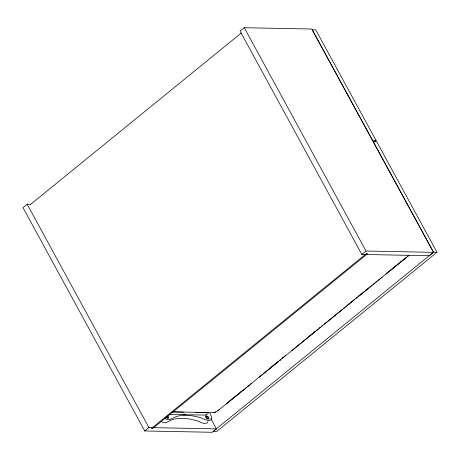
<?xml version="1.0" encoding="UTF-8"?>
<svg xmlns="http://www.w3.org/2000/svg" width="460" height="460" viewBox="0 0 460 460"><rect width="100%" height="100%" fill="white"/><g stroke="black" fill="none" stroke-linecap="round" stroke-linejoin="round"><path stroke-width="0.69" d="M207.523 422.493L207.299 422.878C202.889 425.097 198.484 420.348 193.959 420.014A86.572 40.555 50.9 0 0 188.876 418.945L187.237 418.726A88.096 41.268 50.9 0 0 182.522 418.479A88.096 41.268 50.9 0 0 177.98 418.548L176.554 418.703A86.572 40.555 50.9 0 0 172.534 419.595C168.688 420.728 165.025 425.017 161.052 421.371M207.65 422.28L207.862 421.912M408.974 255.329L217.131 411.343L214.026 412.678L172.546 411.867M407.577 256.456L408.48 255.674M30.768 204.326L27.18 204.257L23 207.655L144.75 430.968L212.261 432.285L216.441 428.887L210.939 418.79M244.26 27.715L240.08 31.113L361.83 254.426L429.341 255.743L433.521 252.344L311.765 29.032L244.26 27.715L366.01 251.028L433.521 252.344M30.665 204.32L241.316 33.005M374.452 141.979L376.125 140.622L315.733 29.86L312.254 29.791L372.646 140.553L376.125 140.622M144.75 430.968L148.931 427.57L216.441 428.887M361.83 254.426L366.01 251.028M169.199 414.391L205.999 415.092L208.679 412.913M229.511 401.12L238.987 393.409M240.103 392.501L241.776 391.144M242.891 390.235L244.007 389.327M247.911 386.153L249.027 385.25M268.536 369.38L278.576 361.215M279.691 360.306L280.807 359.404M282.48 358.041L283.59 357.132M284.705 356.23L285.821 355.321M308.683 336.731L315.376 331.286M316.491 330.384L318.159 329.021M319.274 328.112L320.39 327.209M321.505 326.301L322.621 325.392M324.294 324.035L325.41 323.127M347.156 305.44L354.959 299.092M356.074 298.189L357.19 297.281M358.305 296.372L359.979 295.015M361.094 294.107L362.21 293.198M366.114 290.024L367.229 289.116M386.187 273.7L391.759 269.169M392.874 268.26L396.779 265.086M397.894 264.178L399.01 263.269M400.683 261.912L401.798 261.004M402.914 260.095L404.029 259.193M226.303 403.88L244.099 389.407M245.209 388.504L246.318 387.596M247.434 386.693L249.101 385.336M250.211 384.433L251.327 383.531M259.112 377.2L278.57 361.37M279.686 360.467L280.795 359.559M282.463 358.202L283.578 357.299M291.916 350.514L308.045 337.404M309.154 336.496L313.047 333.333M314.163 332.425L315.272 331.522M316.94 330.165L318.055 329.262M324.725 323.834L342.522 309.361M343.631 308.459L345.299 307.102M346.414 306.199L347.524 305.296M348.634 304.388L349.749 303.485M351.417 302.128L352.527 301.225M358.087 296.7L371.99 285.395M373.106 284.493L376.993 281.325M378.108 280.422L379.776 279.065M380.886 278.162L382.001 277.253M385.894 274.091L387.004 273.188M390.897 270.02L406.467 257.358M433.521 252.206L213.003 431.549L216.482 431.618L437 252.275L376.608 141.513L373.135 141.444L433.521 252.206L437 252.275M218.052 410.538L219.075 409.756M215.912 411.878L214.136 412.649M213.894 412.436L214.452 412.35M183.856 414.673L185.88 414.713M172.034 411.93L183.482 412.154M195.649 412.39L207.098 412.614M182.867 414.23L185.644 414.282M164.801 418.324C168.774 421.969 172.437 417.674 176.283 416.547A86.572 40.555 50.9 0 1 180.297 415.656L181.729 415.495A88.096 41.268 50.9 0 1 186.271 415.432A88.096 41.268 50.9 0 1 190.986 415.679L192.625 415.897A86.572 40.555 50.9 0 1 197.708 416.967C202.233 417.295 206.638 422.05 211.048 419.83L211.755 417.599L210.099 413.27M167.273 416.145L167.917 417.634L166.411 417.03M167.848 415.995L168.682 417.26L168.567 418.261L167.572 418.41L165.916 417.209M205.775 414.678L205.999 415.092M27.18 204.257L148.931 427.57M205.706 416.386C205.557 417.875 207.402 419.738 208.869 419.048C209.553 417.542 207.345 415.397 205.861 416.127L205.706 416.386M206.425 416.909C207.655 420.998 209.783 416.093 206.425 416.909M366.413 253.592L151.305 428.536L152.53 428.559L367.643 253.621L366.413 253.592"/></g></svg>
